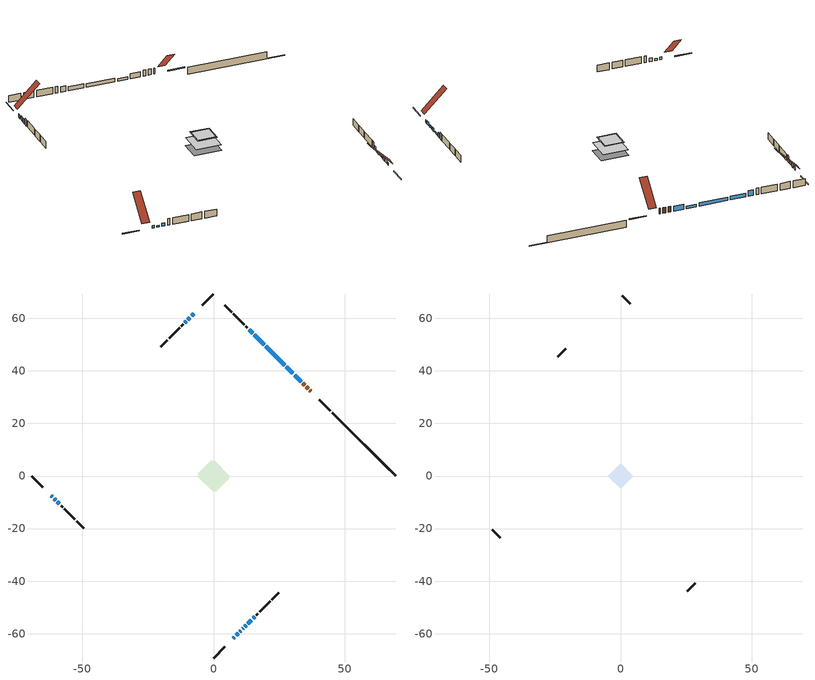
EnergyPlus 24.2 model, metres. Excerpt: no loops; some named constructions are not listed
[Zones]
conditioned space
 floor adiabatic (AdiabaticFloorConstruction): -6.24,0 0,6.24 6.24,0 0,-6.24 z1.86
 floor foundation (Slab1 construction): -6.03,0.81 -0.81,6.03 6.03,-0.81 0.81,-6.03 z-0.64
 wall outside (RimJoist1 construction): 0,-69.24 4.22,-65.02 / -69.24,0 -65.02,-4.22 / 0,69.24 -4.22,65.02 / 44.44,24.8 40.22,29.02 z1.86:2.16
 wall outside (AdiabaticWallConstruction 1): 36.96,32.27 36.71,32.53 / 36.05,33.19 35.34,33.89 / 34.69,34.55 34.04,35.19 z1.86:3.89
 wall outside (AdiabaticWallConstruction): -61.76,-7.48 -61.33,-7.91 / 7.48,-61.76 7.91,-61.33 / 10.01,-59.23 10.45,-58.79 / 11.1,-58.14 11.25,-57.99 z1.86:2.78; 33.39,35.85 30.87,38.36 z1.86:3.56; 30.22,39.02 27.7,41.53 z1.86:2.72; 27.05,42.19 19.92,49.32 / -7.48,61.76 -8.3,60.93 / -59.35,-9.89 -58.63,-10.61 z1.86:3.08; -60.67,-8.56 -60.01,-9.23 / 13.11,-56.12 14.41,-54.83 z1.86:2.47; 8.57,-60.67 9.36,-59.88 z1.86:3.13; 19.26,49.97 15.49,53.74 z1.86:3.26; 14.84,54.4 13.54,55.69 z1.86:3.89; -8.96,60.28 -9.71,59.52 z1.86:3.38; -10.37,58.87 -10.93,58.31 / 15.06,-54.17 15.62,-53.62 z1.86:3.39; 11.9,-57.34 12.46,-56.78 z1.86:3.06
 wall outside (Wall1 construction): 16.28,-52.96 16.89,-52.34 / -57.97,-11.26 -57.36,-11.88 / -11.58,57.65 -12.2,57.04 / 12.89,56.35 12.27,56.96 z1.86:4.3
 wall outside (Wall2 construction): 17.55,-51.69 21.56,-47.68 / -56.7,-12.53 -52.69,-16.55 / -12.85,56.38 -16.87,52.37 / 11.62,57.62 7.61,61.63 z1.86:4.3
 wall outside (Wall3 construction): 22.22,-47.02 24.82,-44.42 / -52.03,-17.2 -49.44,-19.8 / -17.52,51.71 -20.12,49.12 / 6.95,62.29 4.35,64.89 z1.86:4.3
 wall foundation (FoundationWall1 construction): 45.1,24.14,-0.64 45.1,24.14,1.86 64.75,4.49,1.86 64.75,4.49,-0.54 69.24,0,-0.54 69.24,0,-0.64
 window (WindowConstruction 9): -61.76,-7.48 -61.33,-7.91 z1.86:2.77
 window (WindowConstruction 5): 33.39,35.85 30.87,38.36 z1.86:3.56
 window (WindowConstruction 6): 30.22,39.02 27.7,41.53 z1.86:2.72
 window (WindowConstruction 7): 27.05,42.19 19.92,49.32 z1.86:3.08
 window (WindowConstruction 8): -60.67,-8.57 -60.01,-9.23 z1.86:2.47
 window (WindowConstruction 13): -7.48,61.76 -8.3,60.94 z1.86:3.08
 window (WindowConstruction 10): 7.48,-61.76 7.91,-61.33 z1.86:2.77
 window (WindowConstruction 14): 8.57,-60.67 9.36,-59.88 z1.86:3.13
 window (WindowConstruction 15): 19.26,49.97 15.5,53.74 z1.86:3.26
 window (WindowConstruction 16): 14.84,54.4 13.55,55.69 z1.86:3.89
 window (WindowConstruction 17): -59.35,-9.89 -58.63,-10.61 z1.86:3.08
 window (WindowConstruction 11): 10.01,-59.22 10.44,-58.79 z1.86:2.77
 window (WindowConstruction 12): 11.1,-58.14 11.25,-57.99 z1.86:2.77
 window (WindowConstruction): -8.96,60.28 -9.71,59.52 z1.86:3.38
 window (WindowConstruction 1): -10.37,58.87 -10.93,58.31 z1.86:3.38
 window (WindowConstruction 2): 11.9,-57.33 12.46,-56.78 z1.86:3.05
 window (WindowConstruction 3): 13.12,-56.12 14.41,-54.83 z1.86:2.47
 window (WindowConstruction 4): 15.07,-54.17 15.62,-53.62 z1.86:3.38
 door (Door): 36.96,32.27 36.71,32.53 z1.86:3.89
 door (Door 1): 36.05,33.19 35.34,33.89 z1.86:3.89
 door (Door 2): 34.69,34.55 34.04,35.19 z1.86:3.89
 ceiling adiabatic (AdiabaticFloorConstruction): 0,-6.24 6.24,0 0,6.24 -6.24,0 z1.86
attic - vented
 floor to conditioned space (Floor1 construction Reversed): -4.35,0 0,4.35 4.35,0 0,-4.35 z4.3
 floor to conditioned space (Floor2 construction Reversed): -4.87,0 0,4.87 4.87,0 0,-4.87 z4.3
 wall outside (Wall4 construction): 25.47,-43.77 28.51,-40.73 / -48.78,-20.46 -45.74,-23.49 / -20.78,48.46 -23.81,45.42 / 3.69,65.54 0.66,68.58 z1.86:4.3
 roof outside (Roof1 construction): 6.82,-62.42,4.3 1.33,-56.93,12.06 -0.61,-58.87,12.06 4.88,-64.36,4.3; -62.42,-6.82,4.3 -56.93,-1.33,12.06 -58.87,0.61,12.06 -64.36,-4.88,4.3; -6.82,62.42,4.3 -1.33,56.93,12.06 0.61,58.87,12.06 -4.88,64.36,4.3; 37.62,31.62,4.3 32.13,26.13,12.06 34.07,24.18,12.06 39.56,29.68,4.3
[Material] Roughness=Rough; Thermal Absorptance=0.9
Name | Thickness {m} | Conductivity {W/m-K} | Density {kg/m3} | Specific Heat {J/kg-K} | Solar Absorptance | Visible Absorptance
ceiling loosefill ins | 0.169333 | 0.0480833 | 16.02 | 1046.75 | 0.7 | 0.7
ceiling stud and cavity | 0.1397 | 0.0868972 | 65.682 | 1177.47 | 0.7 | 0.7
ceiling stud and cavity 1 | 0.1397 | 0.086049 | 65.682 | 1177.47 | 0.7 | 0.7
gypsum board | 0.0127 | 0.160291 | 801 | 837.4 | 0.6 | 0.6
[Construction]
Floor1 construction: ceiling loosefill ins, ceiling stud and cavity, gypsum board
Floor2 construction: ceiling loosefill ins, ceiling stud and cavity 1, gypsum board
[EnergyManagementSystem:Program]
total_loads_program: Set loads_htg_tot = 0; Set loads_clg_tot = 0; If htg_load_cond > 0; Set loads_htg_tot = loads_htg_tot + (htg_load_cond - clg_load_cond) * 1.0; EndIf; Set loads_htg_tot = (@Max loads_htg_tot 0); If clg_load_cond > 0; Set loads_clg_tot = loads_clg_tot + (clg_load_cond - htg_load_cond) * 0.0; EndIf; Set loads_clg_tot = (@Max loads_clg_tot 0)
unit_heater_supply_fan_1_disaggregate_program: Set unit_heater_supply_fan_1_primary_htg = 0; If unit_heater_htg_coil_1_s > 0; Set unit_heater_supply_fan_1_primary_htg = unit_heater_supply_fan_1_s; EndIf
unit_heater_supply_fan_disaggregate_program: Set unit_heater_supply_fan_primary_htg = 0; If unit_heater_htg_coil_s > 0; Set unit_heater_supply_fan_primary_htg = unit_heater_supply_fan_s; EndIf
unmet_hours_program: Set htg_unmet_hours = 0; Set clg_unmet_hours = 0; Set unit_htg_unmet_hours = 0; If ((DayOfYear >= 1) && (DayOfYear <= 365)); Set unit_htg_unmet_hours = unit_htg_unmet_hours + conditioned_space_htg_unmet_s; If unit_htg_unmet_hours > htg_unmet_hours; Set htg_unmet_hours = unit_htg_unmet_hours; EndIf; EndIf
water_heater_EC_adj: If WarmupFlag == 0; Set dhw_e_cons = water_heater_energy + water_heater_on_cycle_parasitic + water_heater_off_cycle_parasitic; Set water_heater_ec_adj_act = 0.0 * dhw_e_cons / 1; EndIf
[EnergyManagementSystem:ProgramCallingManager]
component_loads_program_calling_manager: EndOfZoneTimestepAfterZoneReporting; component_loads_program
fridge_schedule_program_calling_manager: BeginZoneTimestepAfterInitHeatBalance; fridge_schedule_program
infil_program_calling_manager: BeginZoneTimestepAfterInitHeatBalance; infil_program
natural_vent_program_calling_manager: BeginZoneTimestepAfterInitHeatBalance; natural_vent_program
total_airflows_program_calling_manager: EndOfZoneTimestepAfterZoneReporting; total_airflows_program
total_loads_program_calling_manager: EndOfZoneTimestepAfterZoneReporting; total_loads_program
unit_heater_supply_fan_1_disaggregate_program_calling_manager: EndOfSystemTimestepBeforeHVACReporting; unit_heater_supply_fan_1_disaggregate_program
unit_heater_supply_fan_disaggregate_program_calling_manager: EndOfSystemTimestepBeforeHVACReporting; unit_heater_supply_fan_disaggregate_program
unmet_hours_program_calling_manager: EndOfZoneTimestepBeforeZoneReporting; unmet_hours_program
water_heater_EC_adj_ProgramManager: EndOfSystemTimestepBeforeHVACReporting; water_heater_EC_adj
[EnergyManagementSystem:OutputVariable] Type of Data in Variable=Summed
Name | EMS Variable | Update Frequency | EMS Program or Subroutine | Units
unit heater supply fan 1 disaggregate htg primary | unit_heater_supply_fan_1_primary_htg | SystemTimestep | unit_heater_supply_fan_1_disaggregate_program | J
unit heater supply fan disaggregate htg primary | unit_heater_supply_fan_primary_htg | SystemTimestep | unit_heater_supply_fan_disaggregate_program | J
loads_htg_tot_peakload_outvar; loads_htg_tot_annual_outvar; Energy Management System Output Variable 1; Energy Management System Output Variable 45 | loads_htg_tot | ZoneTimestep | total_loads_program | J
loads_clg_tot_peakload_outvar; loads_clg_tot_annual_outvar; Energy Management System Output Variable 2; Energy Management System Output Variable 46 | loads_clg_tot | ZoneTimestep | total_loads_program | J
htg_unmet_hours_annual_outvar; Energy Management System Output Variable 3 | htg_unmet_hours | ZoneTimestep | unmet_hours_program | hr
clg_unmet_hours_annual_outvar; Energy Management System Output Variable 4 | clg_unmet_hours | ZoneTimestep | unmet_hours_program | hr
loads_htg_roofs_annual_outvar; Energy Management System Output Variable 5 | loads_htg_roofs | ZoneTimestep | component_loads_program | J
loads_htg_ceilings_annual_outvar; Energy Management System Output Variable 6 | loads_htg_ceilings | ZoneTimestep | component_loads_program | J
loads_htg_walls_annual_outvar; Energy Management System Output Variable 7 | loads_htg_walls | ZoneTimestep | component_loads_program | J
loads_htg_rim_joists_annual_outvar; Energy Management System Output Variable 8 | loads_htg_rim_joists | ZoneTimestep | component_loads_program | J
loads_htg_foundation_walls_annual_outvar; Energy Management System Output Variable 9 | loads_htg_foundation_walls | ZoneTimestep | component_loads_program | J
loads_htg_doors_annual_outvar; Energy Management System Output Variable 10 | loads_htg_doors | ZoneTimestep | component_loads_program | J
loads_htg_windows_conduction_annual_outvar; Energy Management System Output Variable 11 | loads_htg_windows_conduction | ZoneTimestep | component_loads_program | J
loads_htg_windows_solar_annual_outvar; Energy Management System Output Variable 12 | loads_htg_windows_solar | ZoneTimestep | component_loads_program | J
loads_htg_skylights_conduction_annual_outvar; Energy Management System Output Variable 13 | loads_htg_skylights_conduction | ZoneTimestep | component_loads_program | J
loads_htg_skylights_solar_annual_outvar; Energy Management System Output Variable 14 | loads_htg_skylights_solar | ZoneTimestep | component_loads_program | J
loads_htg_floors_annual_outvar; Energy Management System Output Variable 15 | loads_htg_floors | ZoneTimestep | component_loads_program | J
loads_htg_slabs_annual_outvar; Energy Management System Output Variable 16 | loads_htg_slabs | ZoneTimestep | component_loads_program | J
loads_htg_internal_mass_annual_outvar; Energy Management System Output Variable 17 | loads_htg_internal_mass | ZoneTimestep | component_loads_program | J
loads_htg_infil_annual_outvar; Energy Management System Output Variable 18 | loads_htg_infil | ZoneTimestep | component_loads_program | J
loads_htg_natvent_annual_outvar; Energy Management System Output Variable 19 | loads_htg_natvent | ZoneTimestep | component_loads_program | J
loads_htg_mechvent_annual_outvar; Energy Management System Output Variable 20 | loads_htg_mechvent | ZoneTimestep | component_loads_program | J
loads_htg_whf_annual_outvar; Energy Management System Output Variable 21 | loads_htg_whf | ZoneTimestep | component_loads_program | J
loads_htg_ducts_annual_outvar; Energy Management System Output Variable 22 | loads_htg_ducts | ZoneTimestep | component_loads_program | J
loads_htg_intgains_annual_outvar; Energy Management System Output Variable 23 | loads_htg_intgains | ZoneTimestep | component_loads_program | J
loads_htg_lighting_annual_outvar; Energy Management System Output Variable 24 | loads_htg_lighting | ZoneTimestep | component_loads_program | J
loads_clg_roofs_annual_outvar; Energy Management System Output Variable 25 | loads_clg_roofs | ZoneTimestep | component_loads_program | J
loads_clg_ceilings_annual_outvar; Energy Management System Output Variable 26 | loads_clg_ceilings | ZoneTimestep | component_loads_program | J
loads_clg_walls_annual_outvar; Energy Management System Output Variable 27 | loads_clg_walls | ZoneTimestep | component_loads_program | J
loads_clg_rim_joists_annual_outvar; Energy Management System Output Variable 28 | loads_clg_rim_joists | ZoneTimestep | component_loads_program | J
loads_clg_foundation_walls_annual_outvar; Energy Management System Output Variable 29 | loads_clg_foundation_walls | ZoneTimestep | component_loads_program | J
loads_clg_doors_annual_outvar; Energy Management System Output Variable 30 | loads_clg_doors | ZoneTimestep | component_loads_program | J
loads_clg_windows_conduction_annual_outvar; Energy Management System Output Variable 31 | loads_clg_windows_conduction | ZoneTimestep | component_loads_program | J
loads_clg_windows_solar_annual_outvar; Energy Management System Output Variable 32 | loads_clg_windows_solar | ZoneTimestep | component_loads_program | J
loads_clg_skylights_conduction_annual_outvar; Energy Management System Output Variable 33 | loads_clg_skylights_conduction | ZoneTimestep | component_loads_program | J
loads_clg_skylights_solar_annual_outvar; Energy Management System Output Variable 34 | loads_clg_skylights_solar | ZoneTimestep | component_loads_program | J
loads_clg_floors_annual_outvar; Energy Management System Output Variable 35 | loads_clg_floors | ZoneTimestep | component_loads_program | J
loads_clg_slabs_annual_outvar; Energy Management System Output Variable 36 | loads_clg_slabs | ZoneTimestep | component_loads_program | J
loads_clg_internal_mass_annual_outvar; Energy Management System Output Variable 37 | loads_clg_internal_mass | ZoneTimestep | component_loads_program | J
loads_clg_infil_annual_outvar; Energy Management System Output Variable 38 | loads_clg_infil | ZoneTimestep | component_loads_program | J
loads_clg_natvent_annual_outvar; Energy Management System Output Variable 39 | loads_clg_natvent | ZoneTimestep | component_loads_program | J
loads_clg_mechvent_annual_outvar; Energy Management System Output Variable 40 | loads_clg_mechvent | ZoneTimestep | component_loads_program | J
loads_clg_whf_annual_outvar; Energy Management System Output Variable 41 | loads_clg_whf | ZoneTimestep | component_loads_program | J
loads_clg_ducts_annual_outvar; Energy Management System Output Variable 42 | loads_clg_ducts | ZoneTimestep | component_loads_program | J
loads_clg_intgains_annual_outvar; Energy Management System Output Variable 43 | loads_clg_intgains | ZoneTimestep | component_loads_program | J
loads_clg_lighting_annual_outvar; Energy Management System Output Variable 44 | loads_clg_lighting | ZoneTimestep | component_loads_program | J
[Schedule:Day:Interval]
interior lighting schedule day: No, 01:00, 0.108182, 04:00, 0.0901515, 05:00, 0.0991667, 06:00, 0.162273, 07:00, 0.270455, 08:00, 0.342576, 10:00, 0.369621, 11:00, 0.351591, 12:00, 0.333561, 13:00, 0.324545, 14:00, 0.31553, 15:00, 0.333561, 16:00, 0.369621, 17:00, 0.450758, 18:00, 0.585985, 19:00, 0.775303, 20:00, 0.955606, 21:00, 0.991667, 22:00, 0.712197, 23:00, 0.360606, 24:00, 0.162273
interior lighting schedule day 1: No, 01:00, 0.100909, 04:00, 0.0840909, 05:00, 0.0925, 06:00, 0.151364, 07:00, 0.252273, 08:00, 0.319545, 10:00, 0.344773, 11:00, 0.327955, 12:00, 0.311136, 13:00, 0.302727, 14:00, 0.294318, 15:00, 0.311136, 16:00, 0.344773, 17:00, 0.420455, 18:00, 0.546591, 19:00, 0.723182, 20:00, 0.891364, 21:00, 0.925, 22:00, 0.664318, 23:00, 0.336364, 24:00, 0.151364
interior lighting schedule day 2: No, 01:00, 0.0927273, 04:00, 0.0772727, 05:00, 0.085, 06:00, 0.139091, 07:00, 0.231818, 08:00, 0.293636, 10:00, 0.316818, 11:00, 0.301364, 12:00, 0.285909, 13:00, 0.278182, 14:00, 0.270455, 15:00, 0.285909, 16:00, 0.316818, 17:00, 0.386364, 18:00, 0.502273, 19:00, 0.664545, 20:00, 0.819091, 21:00, 0.85, 22:00, 0.610455, 23:00, 0.309091, 24:00, 0.139091
interior lighting schedule day 3: No, 01:00, 0.0845455, 04:00, 0.0704545, 05:00, 0.0775, 06:00, 0.126818, 07:00, 0.211364, 08:00, 0.267727, 10:00, 0.288864, 11:00, 0.274773, 12:00, 0.260682, 13:00, 0.253636, 14:00, 0.246591, 15:00, 0.260682, 16:00, 0.288864, 17:00, 0.352273, 18:00, 0.457955, 19:00, 0.605909, 20:00, 0.746818, 21:00, 0.775, 22:00, 0.556591, 23:00, 0.281818, 24:00, 0.126818
interior lighting schedule day 4: No, 01:00, 0.0763636, 04:00, 0.0636364, 05:00, 0.07, 06:00, 0.114545, 07:00, 0.190909, 08:00, 0.241818, 10:00, 0.260909, 11:00, 0.248182, 12:00, 0.235455, 13:00, 0.229091, 14:00, 0.222727, 15:00, 0.235455, 16:00, 0.260909, 17:00, 0.318182, 18:00, 0.413636, 19:00, 0.547273, 20:00, 0.674545, 21:00, 0.7, 22:00, 0.502727, 23:00, 0.254545, 24:00, 0.114545
interior lighting schedule day 5: No, 01:00, 0.0727273, 04:00, 0.0606061, 05:00, 0.0666667, 06:00, 0.109091, 07:00, 0.181818, 08:00, 0.230303, 10:00, 0.248485, 11:00, 0.236364, 12:00, 0.224242, 13:00, 0.218182, 14:00, 0.212121, 15:00, 0.224242, 16:00, 0.248485, 17:00, 0.30303, 18:00, 0.393939, 19:00, 0.521212, 20:00, 0.642424, 21:00, 0.666667, 22:00, 0.478788, 23:00, 0.242424, 24:00, 0.109091
interior lighting schedule day 6: No, 01:00, 0.0745455, 04:00, 0.0621212, 05:00, 0.0683333, 06:00, 0.111818, 07:00, 0.186364, 08:00, 0.236061, 10:00, 0.254697, 11:00, 0.242273, 12:00, 0.229848, 13:00, 0.223636, 14:00, 0.217424, 15:00, 0.229848, 16:00, 0.254697, 17:00, 0.310606, 18:00, 0.403788, 19:00, 0.534242, 20:00, 0.658485, 21:00, 0.683333, 22:00, 0.490758, 23:00, 0.248485, 24:00, 0.111818
interior lighting schedule day 7: No, 01:00, 0.08, 04:00, 0.0666667, 05:00, 0.0733333, 06:00, 0.12, 07:00, 0.2, 08:00, 0.253333, 10:00, 0.273333, 11:00, 0.26, 12:00, 0.246667, 13:00, 0.24, 14:00, 0.233333, 15:00, 0.246667, 16:00, 0.273333, 17:00, 0.333333, 18:00, 0.433333, 19:00, 0.573333, 20:00, 0.706667, 21:00, 0.733333, 22:00, 0.526667, 23:00, 0.266667, 24:00, 0.12
interior lighting schedule day 8: No, 01:00, 0.0890909, 04:00, 0.0742424, 05:00, 0.0816667, 06:00, 0.133636, 07:00, 0.222727, 08:00, 0.282121, 10:00, 0.304394, 11:00, 0.289545, 12:00, 0.274697, 13:00, 0.267273, 14:00, 0.259848, 15:00, 0.274697, 16:00, 0.304394, 17:00, 0.371212, 18:00, 0.482576, 19:00, 0.638485, 20:00, 0.78697, 21:00, 0.816667, 22:00, 0.586515, 23:00, 0.29697, 24:00, 0.133636
interior lighting schedule day 9: No, 01:00, 0.0972727, 04:00, 0.0810606, 05:00, 0.0891667, 06:00, 0.145909, 07:00, 0.243182, 08:00, 0.30803, 10:00, 0.332348, 11:00, 0.316136, 12:00, 0.299924, 13:00, 0.291818, 14:00, 0.283712, 15:00, 0.299924, 16:00, 0.332348, 17:00, 0.405303, 18:00, 0.526894, 19:00, 0.697121, 20:00, 0.859242, 21:00, 0.891667, 22:00, 0.640379, 23:00, 0.324242, 24:00, 0.145909
interior lighting schedule day 10: No, 01:00, 0.105455, 04:00, 0.0878788, 05:00, 0.0966667, 06:00, 0.158182, 07:00, 0.263636, 08:00, 0.333939, 10:00, 0.360303, 11:00, 0.342727, 12:00, 0.325152, 13:00, 0.316364, 14:00, 0.307576, 15:00, 0.325152, 16:00, 0.360303, 17:00, 0.439394, 18:00, 0.571212, 19:00, 0.755758, 20:00, 0.931515, 21:00, 0.966667, 22:00, 0.694242, 23:00, 0.351515, 24:00, 0.158182
interior lighting schedule day 11: No, 01:00, 0.109091, 04:00, 0.0909091, 05:00, 0.1, 06:00, 0.163636, 07:00, 0.272727, 08:00, 0.345455, 10:00, 0.372727, 11:00, 0.354545, 12:00, 0.336364, 13:00, 0.327273, 14:00, 0.318182, 15:00, 0.336364, 16:00, 0.372727, 17:00, 0.454545, 18:00, 0.590909, 19:00, 0.781818, 20:00, 0.963636, 21:00, 1, 22:00, 0.718182, 23:00, 0.363636, 24:00, 0.163636
interior lighting schedule default day; occupants schedule default day; clothes dryer schedule default day; cooking range schedule default day; mech vent bath fan 0 schedule default day; mech vent bath fan 1 schedule default day; mech vent bath fan 2 schedule default day; mech vent range fan 0 schedule default day; misc plug loads schedule default day; general water use schedule default day; heating setpoint default day; cooling setpoint default day; clothes dryer exhaust 0 schedule default day; cooling season schedule day; cooling season schedule day 2; cooling season schedule default day; exterior lighting schedule default day; natural vent schedule default day: No, 24:00, 0
occupants schedule day: No, 05:00, 0.426829, 06:00, 0.719512, 07:00, 1, 08:00, 0.670732, 09:00, 0.329268, 14:00, 0.170732, 15:00, 0.231707, 16:00, 0.329268, 17:00, 0.5, 18:00, 0.670732, 19:00, 0.829268, 21:00, 1, 22:00, 0.853659, 23:00, 0.646341, 24:00, 0.426829
clothes dryer schedule day; clothes dryer exhaust 0 schedule day: No, 01:00, 0.123457, 02:00, 0.0740741, 03:00, 0.0493827, 04:00, 0.0246914, 05:00, 0.0493827, 06:00, 0.0740741, 07:00, 0.197531, 08:00, 0.395062, 09:00, 0.592593, 10:00, 0.839506, 11:00, 0.962963, 12:00, 1, 13:00, 0.91358, 14:00, 0.82716, 15:00, 0.716049, 16:00, 0.753086, 17:00, 0.679012, 18:00, 0.666667, 20:00, 0.62963, 21:00, 0.641975, 22:00, 0.666667, 23:00, 0.54321, 24:00, 0.296296
cooking range schedule day: No, 05:00, 0.0597015, 06:00, 0.11194, 07:00, 0.171642, 08:00, 0.291045, 11:00, 0.343284, 12:00, 0.402985, 13:00, 0.462687, 14:00, 0.343284, 15:00, 0.291045, 16:00, 0.402985, 17:00, 0.567164, 18:00, 1, 19:00, 0.850746, 20:00, 0.432836, 21:00, 0.291045, 22:00, 0.231343, 23:00, 0.171642, 24:00, 0.11194
mech vent bath fan 0 schedule day; mech vent bath fan 1 schedule day; mech vent bath fan 2 schedule day: No, 07:00, 0, 08:00, 1, 09:00, 0.2, 24:00, 0
mech vent range fan 0 schedule day: No, 18:00, 0, 19:00, 1, 20:00, 0.2, 24:00, 0
misc plug loads schedule day: No, 06:00, 0.705882, 07:00, 0.745098, 08:00, 0.803922, 15:00, 0.823529, 16:00, 0.862745, 17:00, 0.921569, 18:00, 0.980392, 19:00, 1, 20:00, 0.980392, 21:00, 0.941176, 22:00, 0.862745, 23:00, 0.784314, 24:00, 0.72549
general water use schedule day: No, 01:00, 0.315068, 03:00, 0.287671, 04:00, 0.342466, 05:00, 0.369863, 06:00, 0.520548, 07:00, 0.60274, 08:00, 0.534247, 10:00, 0.506849, 11:00, 0.465753, 14:00, 0.479452, 15:00, 0.534247, 16:00, 0.589041, 17:00, 0.69863, 18:00, 0.876712, 19:00, 0.890411, 20:00, 0.986301, 21:00, 1, 22:00, 0.863014, 23:00, 0.616438, 24:00, 0.465753
heating setpoint day: No, 07:00, 18, 23:00, 21, 24:00, 18
cooling setpoint day: No, 24:00, 25
cooling season schedule day 1: No, 24:00, 1
exterior lighting schedule day: No, 01:00, 0.566667, 03:00, 0.524167, 05:00, 0.495833, 06:00, 0.5525, 07:00, 0.623333, 08:00, 0.580833, 09:00, 0.439167, 10:00, 0.354167, 12:00, 0.34, 13:00, 0.354167, 14:00, 0.396667, 15:00, 0.425, 16:00, 0.495833, 17:00, 0.623333, 18:00, 0.793333, 19:00, 0.906667, 20:00, 0.963333, 21:00, 0.991667, 22:00, 0.920833, 23:00, 0.793333, 24:00, 0.665833
exterior lighting schedule day 1: No, 01:00, 0.528571, 03:00, 0.488929, 05:00, 0.4625, 06:00, 0.515357, 07:00, 0.581429, 08:00, 0.541786, 09:00, 0.409643, 10:00, 0.330357, 12:00, 0.317143, 13:00, 0.330357, 14:00, 0.37, 15:00, 0.396429, 16:00, 0.4625, 17:00, 0.581429, 18:00, 0.74, 19:00, 0.845714, 20:00, 0.898571, 21:00, 0.925, 22:00, 0.858929, 23:00, 0.74, 24:00, 0.621071
exterior lighting schedule day 10: No, 01:00, 0.552381, 03:00, 0.510952, 05:00, 0.483333, 06:00, 0.538571, 07:00, 0.607619, 08:00, 0.56619, 09:00, 0.428095, 10:00, 0.345238, 12:00, 0.331429, 13:00, 0.345238, 14:00, 0.386667, 15:00, 0.414286, 16:00, 0.483333, 17:00, 0.607619, 18:00, 0.773333, 19:00, 0.88381, 20:00, 0.939048, 21:00, 0.966667, 22:00, 0.897619, 23:00, 0.773333, 24:00, 0.649048
exterior lighting schedule day 11: No, 01:00, 0.571429, 03:00, 0.528571, 05:00, 0.5, 06:00, 0.557143, 07:00, 0.628571, 08:00, 0.585714, 09:00, 0.442857, 10:00, 0.357143, 12:00, 0.342857, 13:00, 0.357143, 14:00, 0.4, 15:00, 0.428571, 16:00, 0.5, 17:00, 0.628571, 18:00, 0.8, 19:00, 0.914286, 20:00, 0.971429, 21:00, 1, 22:00, 0.928571, 23:00, 0.8, 24:00, 0.671429
exterior lighting schedule day 2: No, 01:00, 0.485714, 03:00, 0.449286, 05:00, 0.425, 06:00, 0.473571, 07:00, 0.534286, 08:00, 0.497857, 09:00, 0.376429, 10:00, 0.303571, 12:00, 0.291429, 13:00, 0.303571, 14:00, 0.34, 15:00, 0.364286, 16:00, 0.425, 17:00, 0.534286, 18:00, 0.68, 19:00, 0.777143, 20:00, 0.825714, 21:00, 0.85, 22:00, 0.789286, 23:00, 0.68, 24:00, 0.570714
exterior lighting schedule day 3: No, 01:00, 0.442857, 03:00, 0.409643, 05:00, 0.3875, 06:00, 0.431786, 07:00, 0.487143, 08:00, 0.453929, 09:00, 0.343214, 10:00, 0.276786, 12:00, 0.265714, 13:00, 0.276786, 14:00, 0.31, 15:00, 0.332143, 16:00, 0.3875, 17:00, 0.487143, 18:00, 0.62, 19:00, 0.708571, 20:00, 0.752857, 21:00, 0.775, 22:00, 0.719643, 23:00, 0.62, 24:00, 0.520357
exterior lighting schedule day 4: No, 01:00, 0.4, 03:00, 0.37, 05:00, 0.35, 06:00, 0.39, 07:00, 0.44, 08:00, 0.41, 09:00, 0.31, 10:00, 0.25, 12:00, 0.24, 13:00, 0.25, 14:00, 0.28, 15:00, 0.3, 16:00, 0.35, 17:00, 0.44, 18:00, 0.56, 19:00, 0.64, 20:00, 0.68, 21:00, 0.7, 22:00, 0.65, 23:00, 0.56, 24:00, 0.47
exterior lighting schedule day 5: No, 01:00, 0.380952, 03:00, 0.352381, 05:00, 0.333333, 06:00, 0.371429, 07:00, 0.419048, 08:00, 0.390476, 09:00, 0.295238, 10:00, 0.238095, 12:00, 0.228571, 13:00, 0.238095, 14:00, 0.266667, 15:00, 0.285714, 16:00, 0.333333, 17:00, 0.419048, 18:00, 0.533333, 19:00, 0.609524, 20:00, 0.647619, 21:00, 0.666667, 22:00, 0.619048, 23:00, 0.533333, 24:00, 0.447619
exterior lighting schedule day 6: No, 01:00, 0.390476, 03:00, 0.36119, 05:00, 0.341667, 06:00, 0.380714, 07:00, 0.429524, 08:00, 0.400238, 09:00, 0.302619, 10:00, 0.244048, 12:00, 0.234286, 13:00, 0.244048, 14:00, 0.273333, 15:00, 0.292857, 16:00, 0.341667, 17:00, 0.429524, 18:00, 0.546667, 19:00, 0.624762, 20:00, 0.66381, 21:00, 0.683333, 22:00, 0.634524, 23:00, 0.546667, 24:00, 0.45881
exterior lighting schedule day 7: No, 01:00, 0.419048, 03:00, 0.387619, 05:00, 0.366667, 06:00, 0.408571, 07:00, 0.460952, 08:00, 0.429524, 09:00, 0.324762, 10:00, 0.261905, 12:00, 0.251429, 13:00, 0.261905, 14:00, 0.293333, 15:00, 0.314286, 16:00, 0.366667, 17:00, 0.460952, 18:00, 0.586667, 19:00, 0.670476, 20:00, 0.712381, 21:00, 0.733333, 22:00, 0.680952, 23:00, 0.586667, 24:00, 0.492381
exterior lighting schedule day 8: No, 01:00, 0.466667, 03:00, 0.431667, 05:00, 0.408333, 06:00, 0.455, 07:00, 0.513333, 08:00, 0.478333, 09:00, 0.361667, 10:00, 0.291667, 12:00, 0.28, 13:00, 0.291667, 14:00, 0.326667, 15:00, 0.35, 16:00, 0.408333, 17:00, 0.513333, 18:00, 0.653333, 19:00, 0.746667, 20:00, 0.793333, 21:00, 0.816667, 22:00, 0.758333, 23:00, 0.653333, 24:00, 0.548333
exterior lighting schedule day 9: No, 01:00, 0.509524, 03:00, 0.47131, 05:00, 0.445833, 06:00, 0.496786, 07:00, 0.560476, 08:00, 0.522262, 09:00, 0.394881, 10:00, 0.318452, 12:00, 0.305714, 13:00, 0.318452, 14:00, 0.356667, 15:00, 0.382143, 16:00, 0.445833, 17:00, 0.560476, 18:00, 0.713333, 19:00, 0.815238, 20:00, 0.86619, 21:00, 0.891667, 22:00, 0.827976, 23:00, 0.713333, 24:00, 0.59869
[Schedule:Week:Daily]
heating setpoint Week Rule - Jan1-Dec31: heating setpoint day, heating setpoint day, heating setpoint day, heating setpoint day, heating setpoint day, heating setpoint day, heating setpoint day, heating setpoint default day, heating setpoint default day, heating setpoint default day, heating setpoint default day, heating setpoint default day
cooling setpoint Week Rule - Jan1-Dec31: cooling setpoint day, cooling setpoint day, cooling setpoint day, cooling setpoint day, cooling setpoint day, cooling setpoint day, cooling setpoint day, cooling setpoint default day, cooling setpoint default day, cooling setpoint default day, cooling setpoint default day, cooling setpoint default day
clothes dryer exhaust 0 schedule Week Rule - Jan1-Dec31: clothes dryer exhaust 0 schedule day, clothes dryer exhaust 0 schedule day, clothes dryer exhaust 0 schedule day, clothes dryer exhaust 0 schedule day, clothes dryer exhaust 0 schedule day, clothes dryer exhaust 0 schedule day, clothes dryer exhaust 0 schedule day, clothes dryer exhaust 0 schedule default day, clothes dryer exhaust 0 schedule default day, clothes dryer exhaust 0 schedule default day, clothes dryer exhaust 0 schedule default day, clothes dryer exhaust 0 schedule default day
cooling season schedule Week Rule - Jan1-May26: cooling season schedule day, cooling season schedule day, cooling season schedule day, cooling season schedule day, cooling season schedule day, cooling season schedule day, cooling season schedule day, cooling season schedule default day, cooling season schedule default day, cooling season schedule default day, cooling season schedule default day, cooling season schedule default day
cooling season schedule Week Rule - May27-Jun2: cooling season schedule day, cooling season schedule day, cooling season schedule day, cooling season schedule day, cooling season schedule day, cooling season schedule day 1, cooling season schedule day 1, cooling season schedule default day, cooling season schedule default day, cooling season schedule default day, cooling season schedule default day, cooling season schedule default day
cooling season schedule Week Rule - Jun3-Aug25: cooling season schedule day 1, cooling season schedule day 1, cooling season schedule day 1, cooling season schedule day 1, cooling season schedule day 1, cooling season schedule day 1, cooling season schedule day 1, cooling season schedule default day, cooling season schedule default day, cooling season schedule default day, cooling season schedule default day, cooling season schedule default day
cooling season schedule Week Rule - Aug26-Sep1: cooling season schedule day 1, cooling season schedule day 1, cooling season schedule day 1, cooling season schedule day 1, cooling season schedule day 1, cooling season schedule day 1, cooling season schedule day 2, cooling season schedule default day, cooling season schedule default day, cooling season schedule default day, cooling season schedule default day, cooling season schedule default day
cooling season schedule Week Rule - Sep2-Dec31: cooling season schedule day 2, cooling season schedule day 2, cooling season schedule day 2, cooling season schedule day 2, cooling season schedule day 2, cooling season schedule day 2, cooling season schedule day 2, cooling season schedule default day, cooling season schedule default day, cooling season schedule default day, cooling season schedule default day, cooling season schedule default day
exterior lighting schedule Week Rule - Feb4-Feb24: exterior lighting schedule day 1, exterior lighting schedule day 1, exterior lighting schedule day 1, exterior lighting schedule day 1, exterior lighting schedule day 1, exterior lighting schedule day 1, exterior lighting schedule day 1, exterior lighting schedule default day, exterior lighting schedule default day, exterior lighting schedule default day, exterior lighting schedule default day, exterior lighting schedule default day
exterior lighting schedule Week Rule - Feb25-Mar3: exterior lighting schedule day 1, exterior lighting schedule day 1, exterior lighting schedule day 1, exterior lighting schedule day 1, exterior lighting schedule day 2, exterior lighting schedule day 2, exterior lighting schedule day 2, exterior lighting schedule default day, exterior lighting schedule default day, exterior lighting schedule default day, exterior lighting schedule default day, exterior lighting schedule default day
exterior lighting schedule Week Rule - Mar4-Mar31: exterior lighting schedule day 2, exterior lighting schedule day 2, exterior lighting schedule day 2, exterior lighting schedule day 2, exterior lighting schedule day 2, exterior lighting schedule day 2, exterior lighting schedule day 2, exterior lighting schedule default day, exterior lighting schedule default day, exterior lighting schedule default day, exterior lighting schedule default day, exterior lighting schedule default day
exterior lighting schedule Week Rule - Apr1-Apr28: exterior lighting schedule day 3, exterior lighting schedule day 3, exterior lighting schedule day 3, exterior lighting schedule day 3, exterior lighting schedule day 3, exterior lighting schedule day 3, exterior lighting schedule day 3, exterior lighting schedule default day, exterior lighting schedule default day, exterior lighting schedule default day, exterior lighting schedule default day, exterior lighting schedule default day
exterior lighting schedule Week Rule - Apr29-May5: exterior lighting schedule day 3, exterior lighting schedule day 3, exterior lighting schedule day 4, exterior lighting schedule day 4, exterior lighting schedule day 4, exterior lighting schedule day 4, exterior lighting schedule day 4, exterior lighting schedule default day, exterior lighting schedule default day, exterior lighting schedule default day, exterior lighting schedule default day, exterior lighting schedule default day
exterior lighting schedule Week Rule - May6-May26: exterior lighting schedule day 4, exterior lighting schedule day 4, exterior lighting schedule day 4, exterior lighting schedule day 4, exterior lighting schedule day 4, exterior lighting schedule day 4, exterior lighting schedule day 4, exterior lighting schedule default day, exterior lighting schedule default day, exterior lighting schedule default day, exterior lighting schedule default day, exterior lighting schedule default day
exterior lighting schedule Week Rule - May27-Jun2: exterior lighting schedule day 4, exterior lighting schedule day 4, exterior lighting schedule day 4, exterior lighting schedule day 4, exterior lighting schedule day 4, exterior lighting schedule day 5, exterior lighting schedule day 5, exterior lighting schedule default day, exterior lighting schedule default day, exterior lighting schedule default day, exterior lighting schedule default day, exterior lighting schedule default day
exterior lighting schedule Week Rule - Jun3-Jun30: exterior lighting schedule day 5, exterior lighting schedule day 5, exterior lighting schedule day 5, exterior lighting schedule day 5, exterior lighting schedule day 5, exterior lighting schedule day 5, exterior lighting schedule day 5, exterior lighting schedule default day, exterior lighting schedule default day, exterior lighting schedule default day, exterior lighting schedule default day, exterior lighting schedule default day
exterior lighting schedule Week Rule - Jul1-Jul28: exterior lighting schedule day 6, exterior lighting schedule day 6, exterior lighting schedule day 6, exterior lighting schedule day 6, exterior lighting schedule day 6, exterior lighting schedule day 6, exterior lighting schedule day 6, exterior lighting schedule default day, exterior lighting schedule default day, exterior lighting schedule default day, exterior lighting schedule default day, exterior lighting schedule default day
exterior lighting schedule Week Rule - Jul29-Aug4: exterior lighting schedule day 6, exterior lighting schedule day 6, exterior lighting schedule day 6, exterior lighting schedule day 7, exterior lighting schedule day 7, exterior lighting schedule day 7, exterior lighting schedule day 7, exterior lighting schedule default day, exterior lighting schedule default day, exterior lighting schedule default day, exterior lighting schedule default day, exterior lighting schedule default day
exterior lighting schedule Week Rule - Aug5-Aug25: exterior lighting schedule day 7, exterior lighting schedule day 7, exterior lighting schedule day 7, exterior lighting schedule day 7, exterior lighting schedule day 7, exterior lighting schedule day 7, exterior lighting schedule day 7, exterior lighting schedule default day, exterior lighting schedule default day, exterior lighting schedule default day, exterior lighting schedule default day, exterior lighting schedule default day
exterior lighting schedule Week Rule - Aug26-Sep1: exterior lighting schedule day 7, exterior lighting schedule day 7, exterior lighting schedule day 7, exterior lighting schedule day 7, exterior lighting schedule day 7, exterior lighting schedule day 7, exterior lighting schedule day 8, exterior lighting schedule default day, exterior lighting schedule default day, exterior lighting schedule default day, exterior lighting schedule default day, exterior lighting schedule default day
exterior lighting schedule Week Rule - Sep2-Sep29: exterior lighting schedule day 8, exterior lighting schedule day 8, exterior lighting schedule day 8, exterior lighting schedule day 8, exterior lighting schedule day 8, exterior lighting schedule day 8, exterior lighting schedule day 8, exterior lighting schedule default day, exterior lighting schedule default day, exterior lighting schedule default day, exterior lighting schedule default day, exterior lighting schedule default day
exterior lighting schedule Week Rule - Sep30-Oct6: exterior lighting schedule day 8, exterior lighting schedule day 9, exterior lighting schedule day 9, exterior lighting schedule day 9, exterior lighting schedule day 9, exterior lighting schedule day 9, exterior lighting schedule day 9, exterior lighting schedule default day, exterior lighting schedule default day, exterior lighting schedule default day, exterior lighting schedule default day, exterior lighting schedule default day
exterior lighting schedule Week Rule - Oct7-Oct27: exterior lighting schedule day 9, exterior lighting schedule day 9, exterior lighting schedule day 9, exterior lighting schedule day 9, exterior lighting schedule day 9, exterior lighting schedule day 9, exterior lighting schedule day 9, exterior lighting schedule default day, exterior lighting schedule default day, exterior lighting schedule default day, exterior lighting schedule default day, exterior lighting schedule default day
exterior lighting schedule Week Rule - Oct28-Nov3: exterior lighting schedule day 9, exterior lighting schedule day 9, exterior lighting schedule day 9, exterior lighting schedule day 9, exterior lighting schedule day 10, exterior lighting schedule day 10, exterior lighting schedule day 10, exterior lighting schedule default day, exterior lighting schedule default day, exterior lighting schedule default day, exterior lighting schedule default day, exterior lighting schedule default day
exterior lighting schedule Week Rule - Nov4-Nov24: exterior lighting schedule day 10, exterior lighting schedule day 10, exterior lighting schedule day 10, exterior lighting schedule day 10, exterior lighting schedule day 10, exterior lighting schedule day 10, exterior lighting schedule day 10, exterior lighting schedule default day, exterior lighting schedule default day, exterior lighting schedule default day, exterior lighting schedule default day, exterior lighting schedule default day
exterior lighting schedule Week Rule - Nov25-Dec1: exterior lighting schedule day 10, exterior lighting schedule day 10, exterior lighting schedule day 10, exterior lighting schedule day 10, exterior lighting schedule day 10, exterior lighting schedule day 10, exterior lighting schedule day 11, exterior lighting schedule default day, exterior lighting schedule default day, exterior lighting schedule default day, exterior lighting schedule default day, exterior lighting schedule default day
exterior lighting schedule Week Rule - Dec2-Dec31: exterior lighting schedule day 11, exterior lighting schedule day 11, exterior lighting schedule day 11, exterior lighting schedule day 11, exterior lighting schedule day 11, exterior lighting schedule day 11, exterior lighting schedule day 11, exterior lighting schedule default day, exterior lighting schedule default day, exterior lighting schedule default day, exterior lighting schedule default day, exterior lighting schedule default day
natural vent schedule Week Rule - Jan1-Dec31: natural vent schedule default day, natural vent schedule default day, natural vent schedule default day, natural vent schedule default day, natural vent schedule default day, natural vent schedule default day, natural vent schedule default day, natural vent schedule default day, natural vent schedule default day, natural vent schedule default day, natural vent schedule default day, natural vent schedule default day
[Schedule:Year]
heating setpoint: heating setpoint Week Rule - Jan1-Dec31, 1, 1, 12, 31
cooling setpoint: cooling setpoint Week Rule - Jan1-Dec31, 1, 1, 12, 31
clothes dryer exhaust 0 schedule: clothes dryer exhaust 0 schedule Week Rule - Jan1-Dec31, 1, 1, 12, 31
cooling season schedule: cooling season schedule Week Rule - Jan1-May26, 1, 1, 5, 26, cooling season schedule Week Rule - May27-Jun2, 5, 27, 6, 2, cooling season schedule Week Rule - Jun3-Aug25, 6, 3, 8, 25, cooling season schedule Week Rule - Aug26-Sep1, 8, 26, 9, 1, cooling season schedule Week Rule - Sep2-Dec31, 9, 2, 12, 31
natural vent schedule: natural vent schedule Week Rule - Jan1-Dec31, 1, 1, 12, 31
